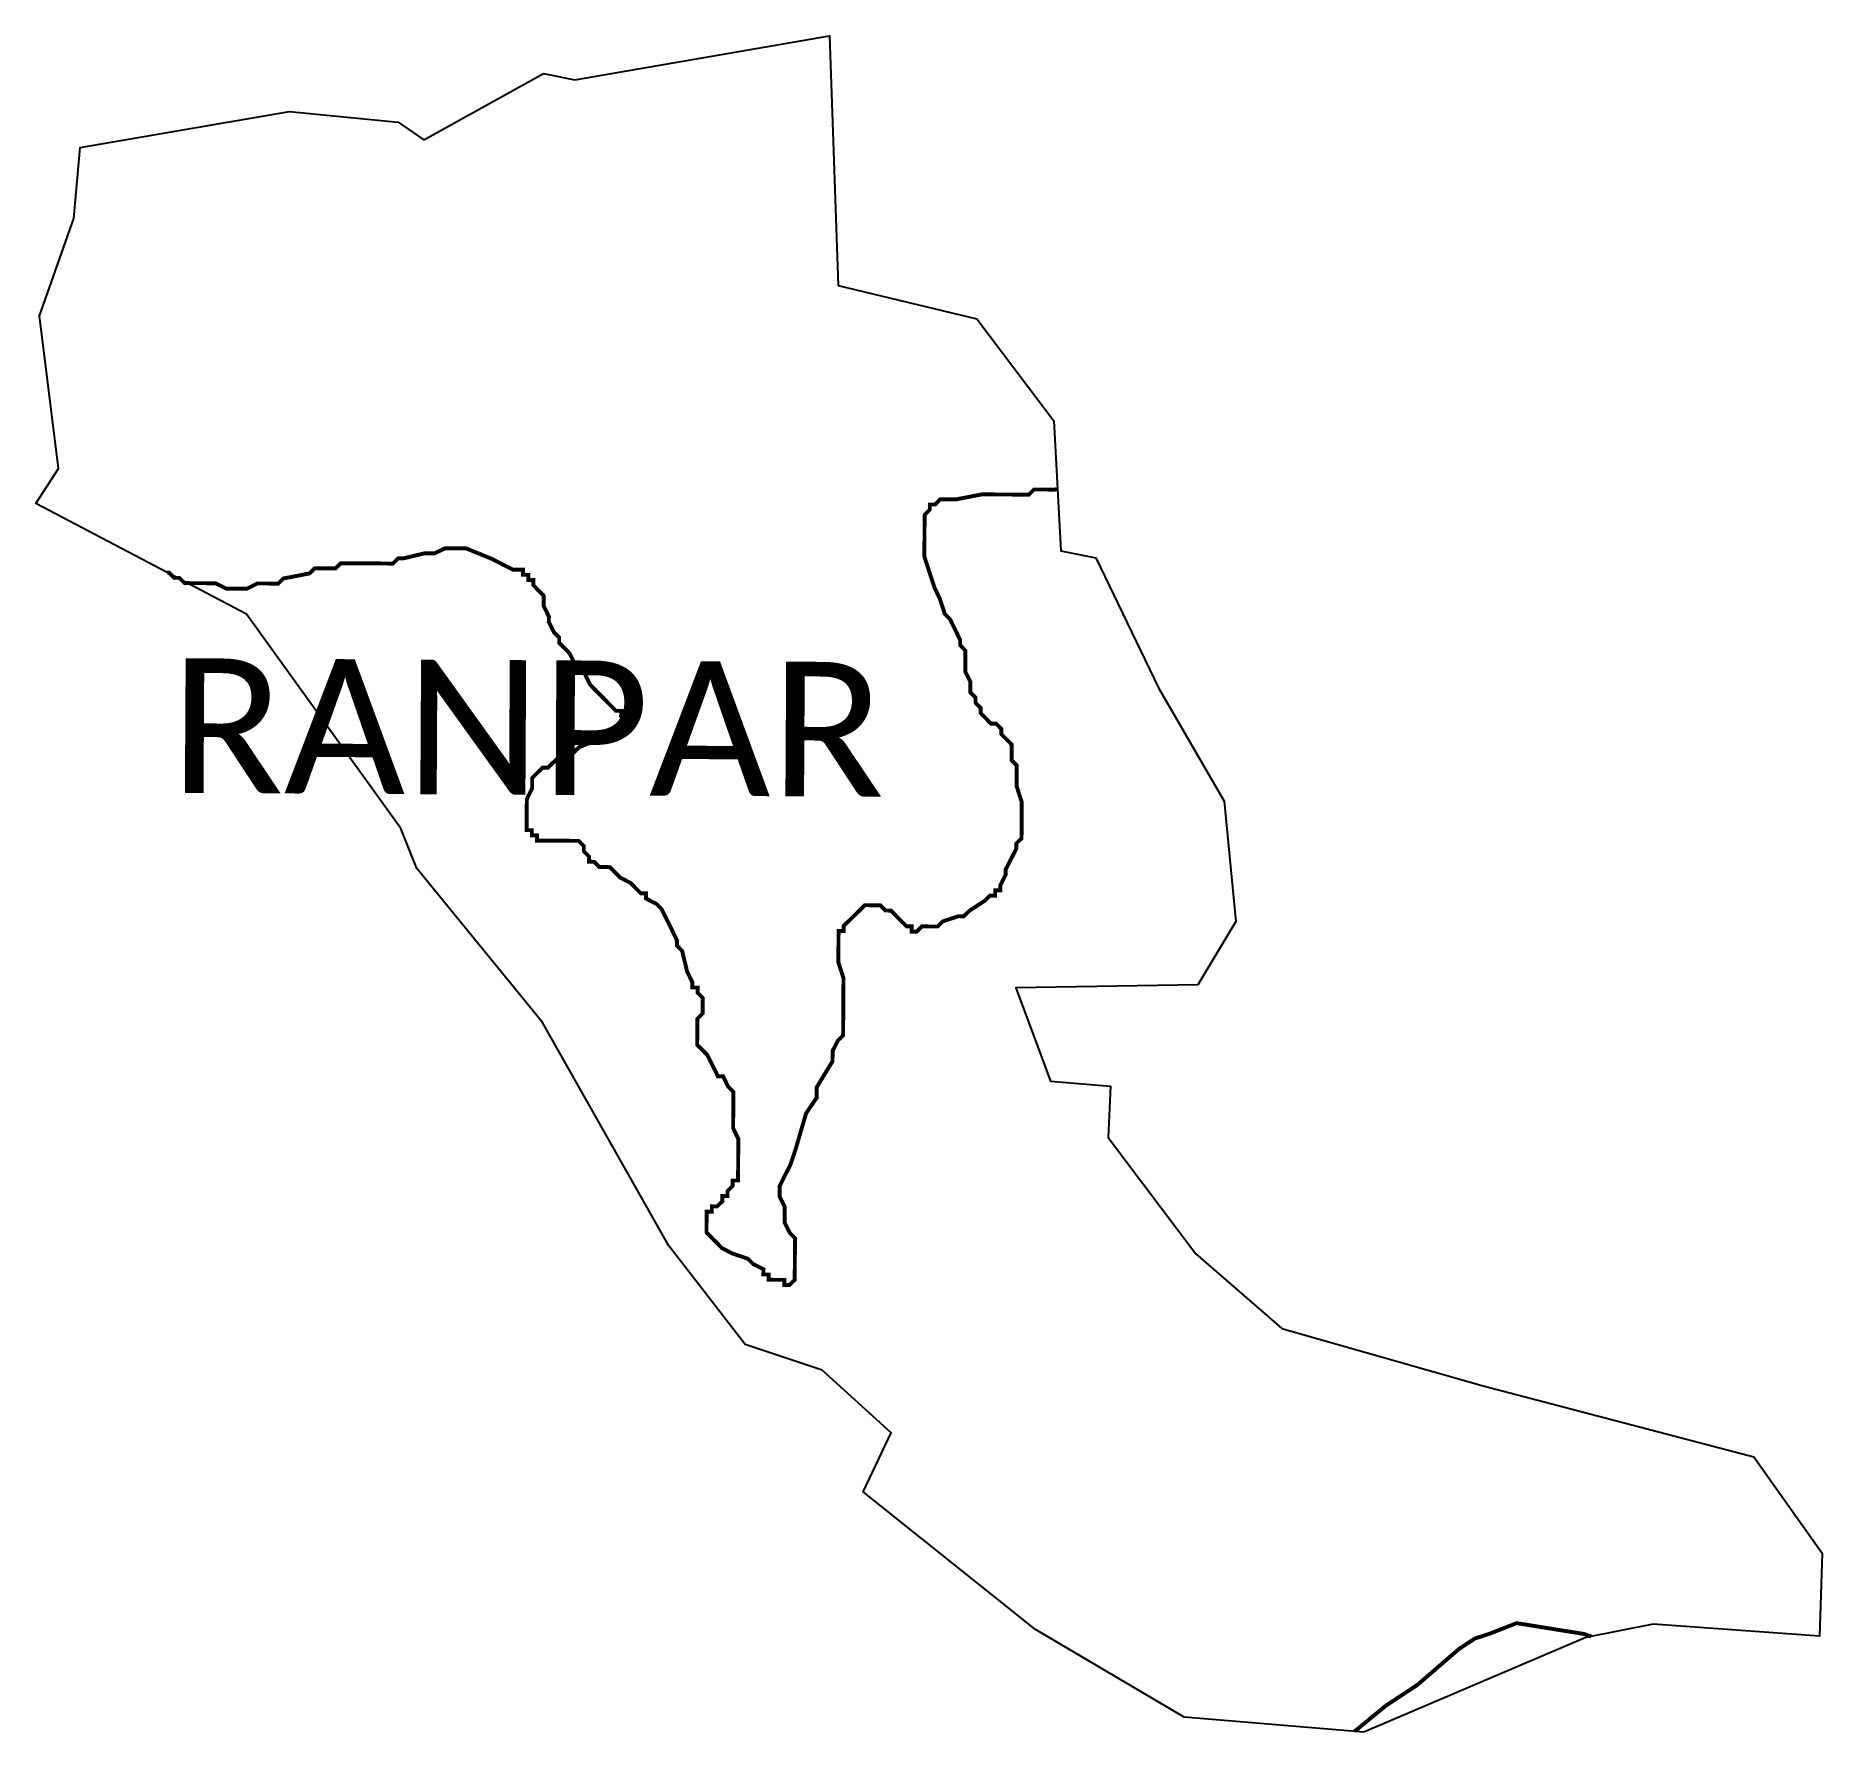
# Model space of a CAD drawing. Header units: metres. Extents: x 318607 to 319988, y 1868078 to 1869390.
import ezdxf

# ---------------------------------------------------------------- set-up
doc = ezdxf.new("R2010")
doc.units = ezdxf.units.M
for name, color, linetype in [('HAZARDS LINE', 1, 'Continuous'), ('village', 3, 'Continuous'), ('VILLAGE NAME', 250, 'Continuous')]:
    doc.layers.add(name, color=color, linetype=linetype)
doc.styles.get("Standard").update_dxf_attribs({"font": 'simplex.shx'})

msp = doc.modelspace()

# ---------------------------------------------------------------- linework, layer by layer
at = {"color": 3, "true_color": 0x00ff00, "flags": 128}
msp.add_lwpolyline([(318999.9, 1869360.5), (319024.1, 1869355.7)], dxfattribs=at)
at = {"layer": 'HAZARDS LINE', "lineweight": 18}
for points in [[(319397.1, 1869039.6, 3.02, 3.02, 0), (319395.1, 1869039, 3.02, 3.02, 0), (319379, 1869039.1, 3.02, 3.02, 0), (319375, 1869035.1, 3.02, 3.02, 0), (319338.7, 1869035.3, 3.02, 3.02, 0), (319318.6, 1869031.4, 3.02, 3.02, 0), (319306.5, 1869031.5, 3.02, 3.02, 0), (319302.5, 1869027.5, 3.02, 3.02, 0), (319298.4, 1869027.5, 3.02, 3.02, 0), (319298.4, 1869023.5, 3.02, 3.02, 0), (319294.4, 1869019.5, 3.02, 3.02, 0), (319294.2, 1868987.3, 3.02, 3.02, 0), (319298.1, 1868975.2, 3.02, 3.02, 0), (319302.1, 1868963.1, 3.02, 3.02, 0), (319306, 1868955, 3.02, 3.02, 0), (319310, 1868942.9, 3.02, 3.02, 0), (319314, 1868938.9, 3.02, 3.02, 0), (319318, 1868930.8, 3.02, 3.02, 0), (319321.9, 1868922.7, 3.02, 3.02, 0), (319321.9, 1868918.7, 3.02, 3.02, 0), (319325.9, 1868914.6, 3.02, 3.02, 0), (319325.8, 1868898.5, 3.02, 3.02, 0), (319329.8, 1868890.4, 3.02, 3.02, 0), (319329.7, 1868882.4, 3.02, 3.02, 0), (319333.7, 1868878.3, 3.02, 3.02, 0), (319333.7, 1868874.3, 3.02, 3.02, 0), (319337.7, 1868870.2, 3.02, 3.02, 0), (319337.7, 1868866.2, 3.02, 3.02, 0), (319341.7, 1868862.2, 3.02, 3.02, 0), (319345.7, 1868858.1, 3.02, 3.02, 0), (319349.7, 1868858.1, 3.02, 3.02, 0), (319353.7, 1868854, 3.02, 3.02, 0), (319353.7, 1868850, 3.02, 3.02, 0), (319361.7, 1868841.9, 3.02, 3.02, 0), (319361.6, 1868829.8, 3.02, 3.02, 0), (319365.6, 1868825.8, 3.02, 3.02, 0), (319365.5, 1868809.7, 3.02, 3.02, 0), (319369.5, 1868797.6, 3.02, 3.02, 0), (319369.3, 1868769.4, 3.02, 3.02, 0), (319365.2, 1868765.4, 3.02, 3.02, 0), (319365.2, 1868761.3, 3.02, 3.02, 0), (319361.1, 1868753.3, 3.02, 3.02, 0), (319357, 1868745.3, 3.02, 3.02, 0), (319357, 1868741.3, 3.02, 3.02, 0), (319352.9, 1868733.2, 3.02, 3.02, 0), (319352.9, 1868729.2, 3.02, 3.02, 0), (319348.9, 1868729.2, 3.02, 3.02, 0), (319348.9, 1868725.2, 3.02, 3.02, 0), (319344.8, 1868725.2, 3.02, 3.02, 0), (319340.8, 1868721.2, 3.02, 3.02, 0), (319328.7, 1868713.2, 3.02, 3.02, 0), (319324.6, 1868709.2, 3.02, 3.02, 0), (319320.6, 1868709.3, 3.02, 3.02, 0), (319308.5, 1868705.3, 3.02, 3.02, 0), (319304.4, 1868701.3, 3.02, 3.02, 0), (319292.3, 1868701.4, 3.02, 3.02, 0), (319288.3, 1868697.4, 3.02, 3.02, 0), (319284.3, 1868697.4, 3.02, 3.02, 0), (319284.3, 1868701.4, 3.02, 3.02, 0), (319280.3, 1868701.5, 3.02, 3.02, 0), (319276.3, 1868705.5, 3.02, 3.02, 0), (319272.3, 1868709.6, 3.02, 3.02, 0), (319268.3, 1868713.6, 3.02, 3.02, 0), (319264.2, 1868713.7, 3.02, 3.02, 0), (319260.2, 1868717.7, 3.02, 3.02, 0), (319248.2, 1868717.8, 3.02, 3.02, 0), (319240.1, 1868709.8, 3.02, 3.02, 0), (319231.9, 1868701.8, 3.02, 3.02, 0), (319231.9, 1868697.8, 3.02, 3.02, 0), (319227.9, 1868697.8, 3.02, 3.02, 0), (319227.7, 1868673.6, 3.02, 3.02, 0), (319231.7, 1868661.5, 3.02, 3.02, 0), (319231.4, 1868617.2, 3.02, 3.02, 0), (319227.4, 1868613.2, 3.02, 3.02, 0), (319223.3, 1868605.2, 3.02, 3.02, 0), (319223.2, 1868597.1, 3.02, 3.02, 0), (319211, 1868577.1, 3.02, 3.02, 0), (319211, 1868569, 3.02, 3.02, 0), (319202.8, 1868557, 3.02, 3.02, 0), (319194.6, 1868528.9, 3.02, 3.02, 0), (319190.5, 1868516.8, 3.02, 3.02, 0), (319186.4, 1868508.8, 3.02, 3.02, 0), (319182.4, 1868500.7, 3.02, 3.02, 0), (319182.3, 1868492.7, 3.02, 3.02, 0), (319186.3, 1868484.6, 3.02, 3.02, 0), (319186.2, 1868472.5, 3.02, 3.02, 0), (319190.2, 1868464.5, 3.02, 3.02, 0), (319194.2, 1868460.4, 3.02, 3.02, 0), (319194, 1868428.2, 3.02, 3.02, 0), (319189.9, 1868424.2, 3.02, 3.02, 0), (319185.9, 1868424.2, 3.02, 3.02, 0), (319185.9, 1868428.2, 3.02, 3.02, 0), (319173.8, 1868428.3, 3.02, 3.02, 0), (319173.9, 1868432.3, 3.02, 3.02, 0), (319169.8, 1868432.4, 3.02, 3.02, 0), (319169.9, 1868436.4, 3.02, 3.02, 0), (319161.8, 1868440.5, 3.02, 3.02, 0), (319157.8, 1868444.5, 3.02, 3.02, 0), (319145.8, 1868448.6, 3.02, 3.02, 0), (319137.8, 1868452.7, 3.02, 3.02, 0), (319133.8, 1868456.8, 3.02, 3.02, 0), (319129.8, 1868460.8, 3.02, 3.02, 0), (319125.8, 1868464.9, 3.02, 3.02, 0), (319125.9, 1868481, 3.02, 3.02, 0), (319129.9, 1868480.9, 3.02, 3.02, 0), (319129.9, 1868485, 3.02, 3.02, 0), (319133.9, 1868484.9, 3.02, 3.02, 0), (319138, 1868488.9, 3.02, 3.02, 0), (319138, 1868493, 3.02, 3.02, 0), (319142, 1868492.9, 3.02, 3.02, 0), (319142.1, 1868497, 3.02, 3.02, 0), (319146.1, 1868501, 3.02, 3.02, 0), (319146.1, 1868505, 3.02, 3.02, 0), (319150.2, 1868505, 3.02, 3.02, 0), (319150.4, 1868537.2, 3.02, 3.02, 0), (319146.4, 1868545.3, 3.02, 3.02, 0), (319146.6, 1868573.5, 3.02, 3.02, 0), (319142.6, 1868577.5, 3.02, 3.02, 0), (319138.6, 1868585.6, 3.02, 3.02, 0), (319134.6, 1868585.6, 3.02, 3.02, 0), (319130.6, 1868593.7, 3.02, 3.02, 0), (319126.6, 1868601.8, 3.02, 3.02, 0), (319118.6, 1868609.9, 3.02, 3.02, 0), (319118.8, 1868630, 3.02, 3.02, 0), (319122.8, 1868634, 3.02, 3.02, 0), (319122.9, 1868646.1, 3.02, 3.02, 0), (319118.9, 1868650.1, 3.02, 3.02, 0), (319118.9, 1868654.2, 3.02, 3.02, 0), (319114.9, 1868654.2, 3.02, 3.02, 0), (319114.9, 1868658.2, 3.02, 3.02, 0), (319110.9, 1868666.3, 3.02, 3.02, 0), (319107, 1868682.4, 3.02, 3.02, 0), (319103, 1868686.5, 3.02, 3.02, 0), (319103, 1868690.5, 3.02, 3.02, 0), (319099.1, 1868698.6, 3.02, 3.02, 0), (319095.1, 1868706.7, 3.02, 3.02, 0), (319091.1, 1868714.8, 3.02, 3.02, 0), (319087.1, 1868718.8, 3.02, 3.02, 0), (319079.1, 1868722.9, 3.02, 3.02, 0), (319079.1, 1868726.9, 3.02, 3.02, 0), (319075.1, 1868726.9, 3.02, 3.02, 0), (319067.1, 1868735, 3.02, 3.02, 0), (319059.1, 1868739.1, 3.02, 3.02, 0), (319055.1, 1868743.2, 3.02, 3.02, 0), (319051.1, 1868747.2, 3.02, 3.02, 0), (319043, 1868747.3, 3.02, 3.02, 0), (319039, 1868751.3, 3.02, 3.02, 0), (319035, 1868751.4, 3.02, 3.02, 0), (319035, 1868755.4, 3.02, 3.02, 0), (319031, 1868759.4, 3.02, 3.02, 0), (319031, 1868763.5, 3.02, 3.02, 0), (319027, 1868767.5, 3.02, 3.02, 0), (319023, 1868767.5, 3.02, 3.02, 0), (319019, 1868767.6, 3.02, 3.02, 0), (319014.9, 1868767.6, 3.02, 3.02, 0), (319006.9, 1868767.6, 3.02, 3.02, 0), (319002.9, 1868767.7, 3.02, 3.02, 0), (318998.8, 1868767.7, 3.02, 3.02, 0), (318994.8, 1868767.7, 3.02, 3.02, 0), (318994.8, 1868771.7, 3.02, 3.02, 0), (318990.8, 1868771.8, 3.02, 3.02, 0), (318990.8, 1868775.8, 3.02, 3.02, 0), (318986.8, 1868775.8, 3.02, 3.02, 0), (318986.8, 1868779.8, 3.02, 3.02, 0), (318986.9, 1868783.9, 3.02, 3.02, 0), (318986.9, 1868787.9, 3.02, 3.02, 0), (318986.9, 1868796, 3.02, 3.02, 0), (318987, 1868800, 3.02, 3.02, 0), (318991, 1868808, 3.02, 3.02, 0), (318991.1, 1868812, 3.02, 3.02, 0), (318991.1, 1868816.1, 3.02, 3.02, 0), (318995.1, 1868820.1, 3.02, 3.02, 0), (318999.2, 1868824.1, 3.02, 3.02, 0), (319003.2, 1868824, 3.02, 3.02, 0), (319007.3, 1868828, 3.02, 3.02, 0), (319011.3, 1868832, 3.02, 3.02, 0), (319019.4, 1868836, 3.02, 3.02, 0), (319023.4, 1868836, 3.02, 3.02, 0), (319027.5, 1868840, 3.02, 3.02, 0), (319047.7, 1868847.9, 3.02, 3.02, 0), (319055.7, 1868851.9, 3.02, 3.02, 0), (319059.8, 1868851.9, 3.02, 3.02, 0), (319063.8, 1868855.9, 3.02, 3.02, 0), (319063.8, 1868859.9, 3.02, 3.02, 0), (319059.8, 1868863.9, 3.02, 3.02, 0), (319059.9, 1868868, 3.02, 3.02, 0), (319055.8, 1868868, 3.02, 3.02, 0), (319051.8, 1868872.1, 3.02, 3.02, 0), (319039.8, 1868884.2, 3.02, 3.02, 0), (319035.8, 1868888.3, 3.02, 3.02, 0), (319031.9, 1868896.3, 3.02, 3.02, 0), (319027.9, 1868900.4, 3.02, 3.02, 0), (319023.9, 1868904.4, 3.02, 3.02, 0), (319019.9, 1868912.5, 3.02, 3.02, 0), (319015.9, 1868916.6, 3.02, 3.02, 0), (319011.9, 1868920.6, 3.02, 3.02, 0), (319011.9, 1868924.7, 3.02, 3.02, 0), (319007.9, 1868928.7, 3.02, 3.02, 0), (319003.9, 1868936.8, 3.02, 3.02, 0), (319004, 1868940.8, 3.02, 3.02, 0), (319000, 1868948.9, 3.02, 3.02, 0), (319000, 1868952.9, 3.02, 3.02, 0), (319000, 1868956.9, 3.02, 3.02, 0), (318996, 1868961, 3.02, 3.02, 0), (318992, 1868965.1, 3.02, 3.02, 0), (318992.1, 1868969.1, 3.02, 3.02, 0), (318988, 1868969.1, 3.02, 3.02, 0), (318988.1, 1868973.1, 3.02, 3.02, 0), (318984, 1868973.2, 3.02, 3.02, 0), (318984.1, 1868977.2, 3.02, 3.02, 0), (318976, 1868977.2, 3.02, 3.02, 0), (318960, 1868985.4, 3.02, 3.02, 0), (318939.9, 1868993.6, 3.02, 3.02, 0), (318935.9, 1868993.6, 3.02, 3.02, 0), (318931.8, 1868993.6, 3.02, 3.02, 0), (318927.8, 1868993.6, 3.02, 3.02, 0), (318923.8, 1868993.7, 3.02, 3.02, 0), (318915.7, 1868989.7, 3.02, 3.02, 0), (318907.6, 1868989.7, 3.02, 3.02, 0), (318891.5, 1868985.8, 3.02, 3.02, 0), (318887.5, 1868985.9, 3.02, 3.02, 0), (318883.4, 1868981.8, 3.02, 3.02, 0), (318867.3, 1868982, 3.02, 3.02, 0), (318843.2, 1868982.1, 3.02, 3.02, 0), (318839.1, 1868978.1, 3.02, 3.02, 0), (318831.1, 1868978.2, 3.02, 3.02, 0), (318823, 1868978.2, 3.02, 3.02, 0), (318819, 1868974.2, 3.02, 3.02, 0), (318798.8, 1868970.3, 3.02, 3.02, 0), (318794.8, 1868966.3, 3.02, 3.02, 0), (318790.7, 1868966.3, 3.02, 3.02, 0), (318786.7, 1868966.4, 3.02, 3.02, 0), (318778.7, 1868966.4, 3.02, 3.02, 0), (318770.6, 1868962.4, 3.02, 3.02, 0), (318762.5, 1868962.5, 3.02, 3.02, 0), (318754.5, 1868962.5, 3.02, 3.02, 0), (318746.4, 1868966.6, 3.02, 3.02, 0), (318742.4, 1868966.6, 3.02, 3.02, 0), (318734.4, 1868966.7, 3.02, 3.02, 0), (318726.3, 1868966.7, 3.02, 3.02, 0), (318722.3, 1868966.8, 3.02, 3.02, 0), (318718.3, 1868970.8, 3.02, 3.02, 0), (318714.3, 1868970.8, 3.02, 3.02, 0), (318710.3, 1868974.9, 3.02, 3.02, 0), (318708.8, 1868974.9, 3.02, 3.02, 0)], [(319626.8, 1868079.3, 3.02, 3.02, 0), (319650.9, 1868099.1, 3.02, 3.02, 0), (319675.2, 1868115.1, 3.02, 3.02, 0), (319707.5, 1868143, 3.02, 3.02, 0), (319719.7, 1868151, 3.02, 3.02, 0), (319731.8, 1868155, 3.02, 3.02, 0), (319752, 1868162.9, 3.02, 3.02, 0), (319804.2, 1868154.5, 3.02, 3.02, 0), (319809.8, 1868152.6, 3.02, 3.02, 0)]]:
    msp.add_lwpolyline(points, format="xyseb", dxfattribs=at)
at = {"layer": 'village', "color": 3, "true_color": 0x00ff00}
for points in [[(319024.1, 1869355.7, 0), (319220.9, 1869389.8, 0), (319227.6, 1869196.7, 0), (319334.7, 1869170.9, 0), (319394.4, 1869092.2, 0), (319399.6, 1868991.7, 0), (319426.7, 1868986.2, 0), (319475.3, 1868885.9, 0), (319526, 1868798.2, 0), (319534.9, 1868705.2, 0), (319505.5, 1868656.3, 0), (319364.9, 1868654, 0), (319391.7, 1868581.7, 0), (319438.1, 1868577.9, 0), (319436.2, 1868538.2, 0), (319504.1, 1868448.4, 0), (319570.6, 1868390.7, 0), (319726, 1868346.3, 0), (319935.2, 1868291.4, 0), (319988.2, 1868217.1, 0)], [(319988.2, 1868217.1, 0), (319986.1, 1868152.9, 0), (319857.5, 1868162.2, 0), (319805.4, 1868151.8, 0), (319633.9, 1868078.7, 0), (319495.1, 1868090.3, 0), (319380.2, 1868157.9, 0), (319246.9, 1868264.3, 0), (319268.6, 1868309.9, 0), (319215.2, 1868358.4, 0), (319155.7, 1868378.2, 0), (319096.7, 1868454.4, 0), (318999.1, 1868627.2, 0), (318901.8, 1868746.1, 0), (318889.6, 1868777.1, 0), (318770.2, 1868942.6, 0), (318607.4, 1869028.3, 0), (318624.9, 1869055.3, 0), (318610.2, 1869173.2, 0), (318636.8, 1869248.6, 0), (318641.6, 1869303.4, 0), (318803.4, 1869331.2, 0), (318887.5, 1869323.1, 0), (318907.3, 1869309.2, 0), (318999.9, 1869360.5, 0)]]:
    msp.add_polyline3d(points, dxfattribs=at)

# ---------------------------------------------------------------- texts
at = {"layer": 'VILLAGE NAME', "insert": (318711.6, 1868908.7), "char_height": 104.042, "attachment_point": 1, "rotation": 359.6762}
msp.add_mtext_dynamic_manual_height_columns('{\\fCalibri|b0|i0|c0|p34;RANPAR}', width=700.08, gutter_width=520.2, heights=[0], dxfattribs=at)

doc.saveas('drawing.dxf')
